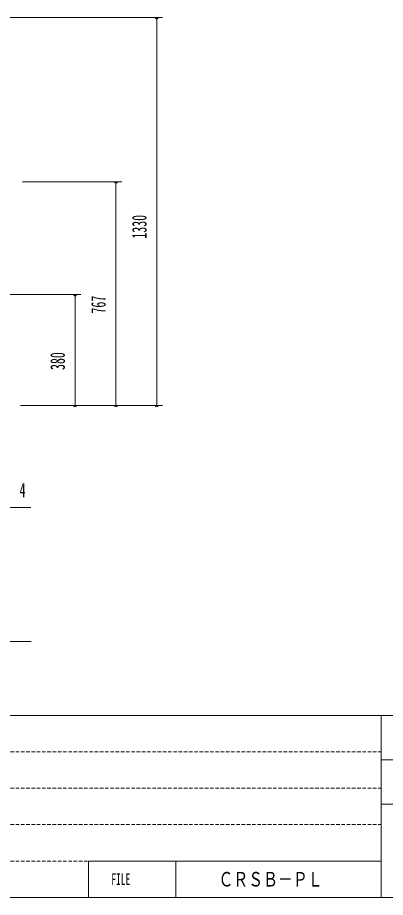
# Model space of a CAD drawing. Units: millimetres, scale not verified. Extents: x -5740 to 5740, y -4020 to 4020.
# Drawn here: x 314 to 1575, y -4020 to -1003 of the extents above; entities that cross this region are included whole.
import ezdxf
from ezdxf.enums import TextEntityAlignment as Align

# ---------------------------------------------------------------- set-up
doc = ezdxf.new("R2010")
doc.units = ezdxf.units.MM
doc.header["$LTSCALE"] = 10
doc.linetypes.add('DASHED1', pattern=[1.8, 1.2, -0.6])
doc.layers.add('0-1_0_F_', color=7, linetype='Continuous')
doc.layers.add('0-5_2_5_DIM', color=3, linetype='Continuous', lineweight=18)
doc.layers.add('0-7_F_F_', color=5, linetype='Continuous', lineweight=18)
doc.styles.add('ＭＳ ゴシック', font='')
doc.styles.get('ＭＳ ゴシック').set_extended_font_data('MS Gothic')

msp = doc.modelspace()

# ---------------------------------------------------------------- linework, layer by layer
at = {"layer": '0-5_2_5_DIM'}
for p, q in [((-501.4, -1002.68), (811, -1002.68)), ((796, -1002.68), (786, -1002.68)), ((791, -2332.68), (791, -1002.68)), ((330.6, -1565.68), (671, -1565.68)), ((656, -1565.68), (646, -1565.68)), ((651, -1565.68), (651, -2332.68)), ((177.3, -1952.68), (531, -1952.68)), ((516, -1952.68), (506, -1952.68)), ((511, -1952.68), (511, -2332.68)), ((324.2, -2332.68), (811, -2332.68)), ((516, -2332.68), (506, -2332.68)), ((656, -2332.68), (646, -2332.68)), ((796, -2332.68), (786, -2332.68)), ((-1479, -2682.68), (360, -2682.68)), ((361, -3142.68), (-1319, -3142.68))]:
    msp.add_line(p, q, dxfattribs=at)
for centre in [(791, -1002.68), (651, -1565.68), (511, -1952.68), (511, -2332.68), (651, -2332.68), (791, -2332.68)]:
    msp.add_arc(centre, 5, 180, 0, dxfattribs=at)
at = {"layer": '0-7_F_F_'}
for p, q in [((5740, -3395.87), (-5740, -3395.87)), ((1560, -4019.87), (1560, -3395.87)), ((1560, -3547.87), (3080, -3547.87)), ((1560, -3699.87), (3080, -3699.87)), ((556.8, -3895.07), (556.8, -4019.87)), ((556.8, -3895.07), (1560, -3895.07)), ((856.8, -3895.07), (856.8, -4019.87)), ((-5740, -4019.87), (5740, -4019.87))]:
    msp.add_line(p, q, dxfattribs=at)
at = {"layer": '0-7_F_F_', "color": 6, "linetype": 'DASHED1'}
for p, q in [((-5740, -3520.67), (1560, -3520.67)), ((-5740, -3645.47), (1560, -3645.47)), ((-5740, -3770.27), (1560, -3770.27)), ((-5740, -3895.07), (556.8, -3895.07))]:
    msp.add_line(p, q, dxfattribs=at)

# ---------------------------------------------------------------- texts
at = {"layer": '0-1_0_F_', "style": 'ＭＳ ゴシック', "width": 0.75}
msp.add_text('ＣＲＳＢ－ＰＬ', height=49.85, dxfattribs=at).set_placement((1002.6, -3997.47), align=Align.BOTTOM_LEFT)
at = {"layer": '0-5_2_5_DIM', "color": 7, "style": 'ＭＳ ゴシック', "width": 0.6}
for s, p in [('1330', (771, -1760.68)), ('767', (631, -2017.68)), ('380', (491, -2211.18))]:
    msp.add_text(s, height=49.85, rotation=90, dxfattribs=at).set_placement(p, align=Align.BOTTOM_LEFT)
msp.add_text('4', height=49.85, dxfattribs=at).set_placement((321, -2662.68), align=Align.BOTTOM_LEFT)
at = {"layer": '0-7_F_F_', "color": 7, "style": 'ＭＳ ゴシック', "width": 0.6}
msp.add_text('FILE', height=39.88, dxfattribs=at).set_placement((635.3, -3989.47), align=Align.BOTTOM_LEFT)

doc.saveas('drawing.dxf')
